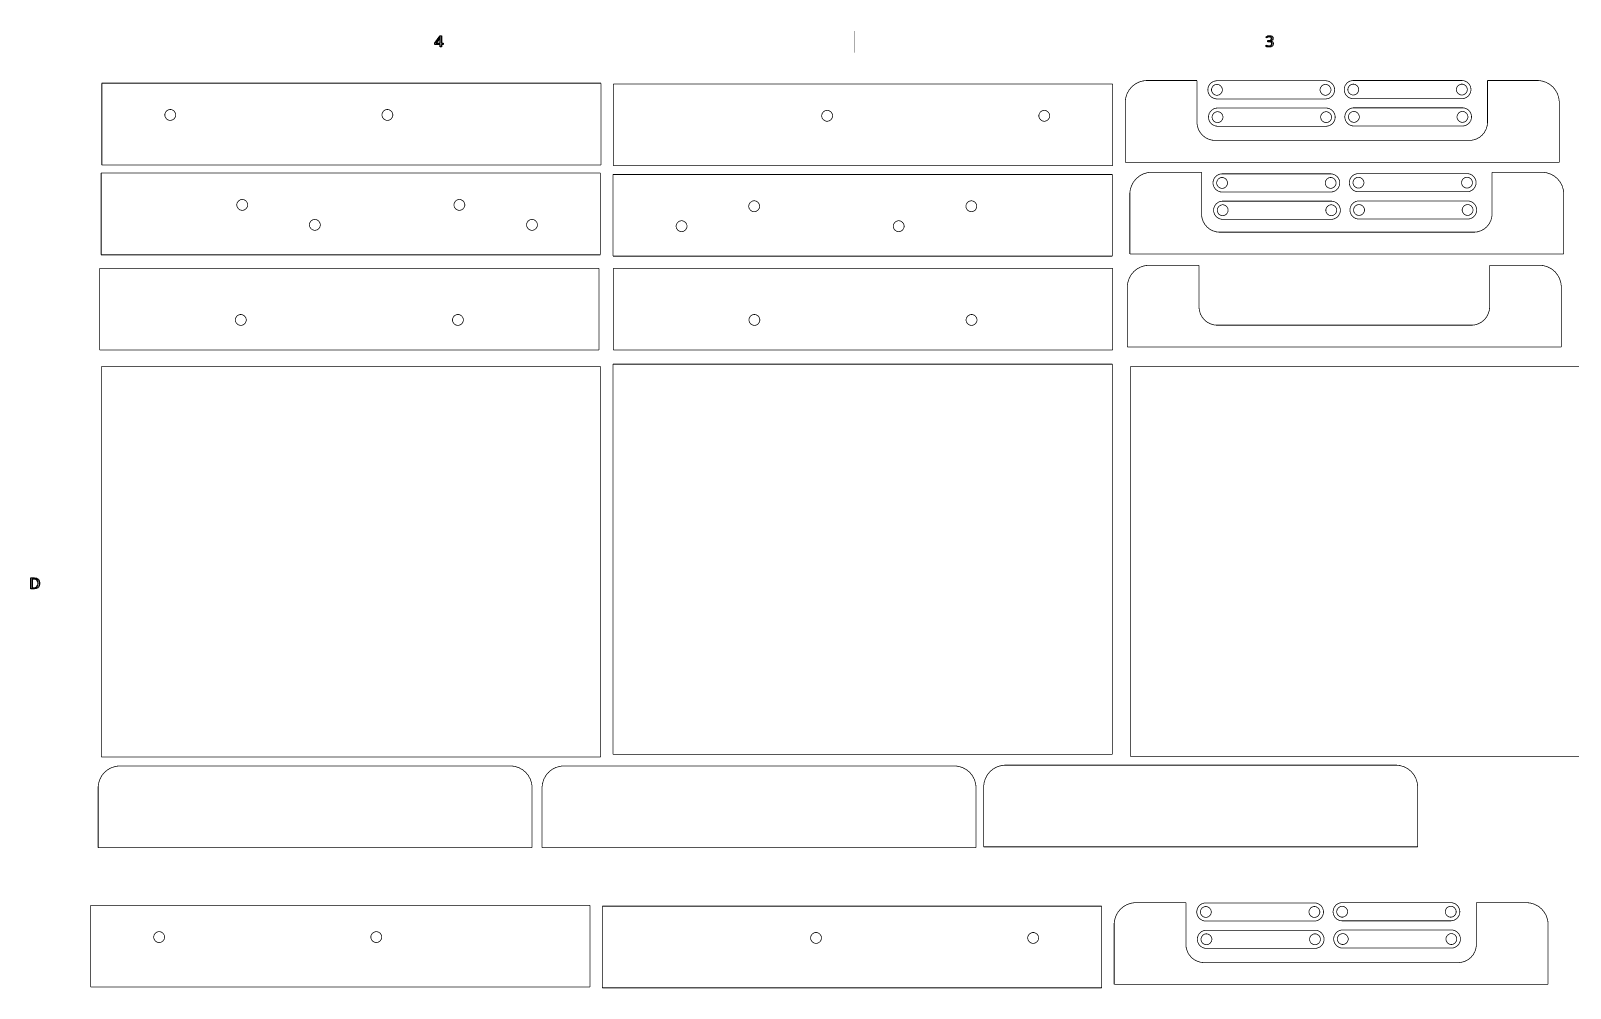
# Model space of a CAD drawing. Extents: x 0 to 72, y 0 to 96.
# Drawn here: x 0.15 to 33.53, y 75.27 to 96.04 of the extents above; entities that cross this region are included whole.
import ezdxf

# ---------------------------------------------------------------- set-up
doc = ezdxf.new("R2010")
doc.units = 0
doc.layers.get('0').update_dxf_attribs({"linetype": 'CONTINUOUS'})

msp = doc.modelspace()

# ---------------------------------------------------------------- linework, layer by layer
at = {"color": 0}
for points in [[(9.09233, 95.7467), (9.05783, 95.7467), (9.05783, 95.6926), (9.02919, 95.6926), (9.02919, 95.7467), (8.91525, 95.7467), (8.91525, 95.7715), (9.02724, 95.9319), (9.05783, 95.9319), (9.05783, 95.7731), (9.09233, 95.7731), (9.09233, 95.7467)], [(9.02919, 95.7731), (9.02919, 95.8479), (9.02838, 95.8514), (9.02843, 95.8719), (9.03082, 95.8956), (9.03114, 95.9007), (9.02963, 95.9007), (9.0286, 95.899), (9.02587, 95.8936), (9.02403, 95.8893), (9.02333, 95.8879), (9.02225, 95.8864), (9.01585, 95.8756), (9.01531, 95.8747), (8.9439, 95.7731), (9.02919, 95.7731)], [(27.0882, 95.8756), (27.0872, 95.8715), (27.0835, 95.8544), (27.0775, 95.8404), (27.0754, 95.8379), (27.0722, 95.8351), (27.0582, 95.8251), (27.0426, 95.8194), (27.0388, 95.8186), (27.0388, 95.8174), (27.0432, 95.8157), (27.0632, 95.8093), (27.0789, 95.8014), (27.0812, 95.7989), (27.0832, 95.7958), (27.0912, 95.7811), (27.0954, 95.766), (27.0954, 95.761), (27.095, 95.7542), (27.0888, 95.7292), (27.0757, 95.7115), (27.0717, 95.7083), (27.0671, 95.7053), (27.0419, 95.6944), (27.0136, 95.69), (27.0042, 95.69), (27.0001, 95.689), (26.9846, 95.6893), (26.9719, 95.6924), (26.9693, 95.6928), (26.9662, 95.6921), (26.9532, 95.695), (26.9411, 95.7015), (26.9387, 95.7028), (26.9387, 95.7301), (26.9411, 95.7282), (26.9682, 95.7193), (26.971, 95.7186), (26.9735, 95.7169), (26.9874, 95.714), (27.0001, 95.7144), (27.0044, 95.7144), (27.0106, 95.714), (27.0293, 95.7164), (27.0483, 95.7253), (27.0604, 95.7406), (27.0647, 95.7564), (27.0647, 95.7615), (27.0646, 95.7658), (27.0603, 95.7782), (27.0478, 95.7915), (27.0272, 95.8004), (27.0054, 95.8036), (26.9982, 95.8036), (26.975, 95.8036), (26.975, 95.8283), (26.9983, 95.8283), (27.0026, 95.8276), (27.0226, 95.8301), (27.0396, 95.8383), (27.0422, 95.8403), (27.0442, 95.8417), (27.0531, 95.8536), (27.0581, 95.8686), (27.0581, 95.8735), (27.0572, 95.8753), (27.054, 95.8871), (27.0485, 95.8986), (27.0465, 95.9003), (27.0436, 95.9008), (27.0313, 95.9058), (27.0187, 95.9097), (27.0146, 95.9097), (27.0114, 95.9092), (26.9986, 95.9076), (26.9878, 95.9063), (26.9856, 95.9054), (26.9828, 95.9044), (26.9576, 95.8918), (26.9547, 95.8899), (26.94, 95.9097), (26.9422, 95.9111), (26.9707, 95.9269), (26.9739, 95.9281), (26.9763, 95.9281), (26.9925, 95.9312), (27.0089, 95.9346), (27.0144, 95.9346), (27.0196, 95.934), (27.0444, 95.9299), (27.0654, 95.9214), (27.0687, 95.9186), (27.0714, 95.9158), (27.0825, 95.8996), (27.0882, 95.8815), (27.0882, 95.8756)], [(0.34321, 84.0562), (0.3431, 84.0457), (0.33496, 84.0029), (0.31624, 83.9713), (0.31087, 83.966), (0.30463, 83.9606), (0.27051, 83.9424), (0.23177, 83.935), (0.21886, 83.935), (0.15245, 83.935), (0.15245, 84.1731), (0.2258, 84.1731), (0.23432, 84.1729), (0.27409, 84.1651), (0.30702, 84.1476), (0.31217, 84.1425), (0.31635, 84.1363), (0.33398, 84.104), (0.34321, 84.0682), (0.34321, 84.0562)], [(0.31152, 84.0553), (0.3106, 84.0621), (0.30452, 84.094), (0.29286, 84.1201), (0.28917, 84.124), (0.28521, 84.1272), (0.26074, 84.1406), (0.23128, 84.1475), (0.22146, 84.1475), (0.1824, 84.1475), (0.1824, 83.9608), (0.21495, 83.9608), (0.22493, 83.9601), (0.25553, 83.965), (0.28591, 83.9829), (0.3049, 84.0133), (0.31152, 84.0449), (0.31152, 84.0553)]]:
    msp.add_lwpolyline(points, close=True, dxfattribs=at)
for points, const_width in [([(18.0117, 95.5628), (18.0117, 96.0378)], 0.00591), ([(1.69243, 94.4315), (1.69243, 94.904)], 0.01575), ([(12.5191, 94.904), (1.69243, 94.904)], 0.01575), ([(12.5191, 94.4315), (12.5191, 94.904)], 0.01575), ([(12.7871, 94.4131), (12.7871, 94.8854)], 0.01575), ([(12.7871, 94.8854), (23.6137, 94.8854)], 0.01575), ([(23.6137, 94.4131), (23.6137, 94.8854)], 0.01575), ([(23.8863, 94.4893), (23.8863, 94.5132), (23.8958, 94.5846), (23.9233, 94.6733), (23.9669, 94.7535), (24.0246, 94.8235), (24.0944, 94.8811), (24.1747, 94.9246), (24.2635, 94.9522), (24.3349, 94.9618), (24.3586, 94.9618)], 0.01575), ([(25.4414, 94.9618), (24.3587, 94.9618)], 0.01575), ([(25.4414, 94.4893), (25.4414, 94.9618)], 0.01575), ([(25.8738, 94.9567), (25.8639, 94.9567), (25.834, 94.9526), (25.7971, 94.9413), (25.7638, 94.9231), (25.7346, 94.899), (25.7106, 94.8699), (25.6925, 94.8365), (25.681, 94.7996), (25.6769, 94.7697), (25.6769, 94.7599), (25.6769, 94.75), (25.681, 94.7201), (25.6925, 94.6832), (25.7106, 94.6499), (25.7346, 94.6207), (25.7638, 94.5967), (25.7971, 94.5785), (25.834, 94.5669), (25.8639, 94.5631), (25.8738, 94.5631)], 0.01575), ([(28.2282, 94.9567), (25.8738, 94.9567)], 0.01575), ([(28.2282, 94.5631), (28.2381, 94.5631), (28.2678, 94.5669), (28.3047, 94.5785), (28.3382, 94.5967), (28.3674, 94.6207), (28.3914, 94.6499), (28.4094, 94.6832), (28.421, 94.7201), (28.425, 94.75), (28.425, 94.7599), (28.425, 94.7697), (28.421, 94.7996), (28.4094, 94.8365), (28.3914, 94.8699), (28.3674, 94.899), (28.3382, 94.9231), (28.3047, 94.9413), (28.2678, 94.9526), (28.2381, 94.9567), (28.2282, 94.9567)], 0.01575), ([(28.8304, 94.9619), (28.8204, 94.9619), (28.7907, 94.9579), (28.7538, 94.9464), (28.7203, 94.9283), (28.6911, 94.9043), (28.6671, 94.8751), (28.649, 94.8418), (28.6375, 94.8049), (28.6335, 94.775), (28.6335, 94.7651), (28.6335, 94.7553), (28.6375, 94.7254), (28.649, 94.6885), (28.6671, 94.655), (28.6911, 94.626), (28.7203, 94.6019), (28.7538, 94.5837), (28.7907, 94.5722), (28.8204, 94.5682), (28.8304, 94.5682)], 0.01575), ([(31.1847, 94.9619), (28.8304, 94.9619)], 0.01575), ([(31.1847, 94.5682), (31.1946, 94.5682), (31.2243, 94.5722), (31.2613, 94.5837), (31.2947, 94.6019), (31.3239, 94.626), (31.3479, 94.655), (31.366, 94.6885), (31.3775, 94.7254), (31.3815, 94.7553), (31.3815, 94.7651), (31.3815, 94.775), (31.3775, 94.8049), (31.366, 94.8418), (31.3479, 94.8751), (31.3239, 94.9043), (31.2947, 94.9283), (31.2613, 94.9464), (31.2243, 94.9579), (31.1946, 94.9619), (31.1847, 94.9619)], 0.01575), ([(32.8232, 94.9618), (31.7406, 94.9618)], 0.01575), ([(31.7406, 94.4893), (31.7406, 94.9618)], 0.01575), ([(32.8232, 94.9618), (32.8469, 94.9618), (32.9183, 94.9522), (33.0071, 94.9246), (33.0874, 94.8811), (33.1572, 94.8235), (33.2149, 94.7535), (33.2585, 94.6733), (33.286, 94.5846), (33.2957, 94.5132), (33.2957, 94.4893)], 0.01575), ([(23.8863, 94.4893), (23.8863, 93.1901)], 0.01575), ([(25.4414, 94.0562), (25.4414, 94.4893)], 0.01575), ([(28.2282, 94.5631), (25.8738, 94.5631)], 0.01575), ([(31.1847, 94.5682), (28.8304, 94.5682)], 0.01575), ([(31.7406, 94.0562), (31.7406, 94.4893)], 0.01575), ([(33.2957, 94.4893), (33.2957, 93.1901)], 0.01575), ([(1.69243, 93.1324), (1.69243, 94.4315)], 0.01575), ([(12.5191, 93.1324), (12.5191, 94.4315)], 0.01575), ([(12.7871, 93.1139), (12.7871, 94.4131)], 0.01575), ([(23.6137, 93.1139), (23.6137, 94.4131)], 0.01575), ([(25.8867, 94.3643), (25.8768, 94.3643), (25.8469, 94.3604), (25.81, 94.3489), (25.7767, 94.3307), (25.7475, 94.3067), (25.7235, 94.2775), (25.7054, 94.2442), (25.6939, 94.2072), (25.6899, 94.1774), (25.6899, 94.1675), (25.6899, 94.1576), (25.6939, 94.1278), (25.7054, 94.0908), (25.7235, 94.0575), (25.7475, 94.0283), (25.7767, 94.0043), (25.81, 93.9861), (25.8469, 93.9747), (25.8768, 93.9707), (25.8867, 93.9707)], 0.01575), ([(28.2411, 94.3643), (25.8867, 94.3643)], 0.01575), ([(28.2411, 93.9707), (28.251, 93.9707), (28.2807, 93.9747), (28.3176, 93.9861), (28.3511, 94.0043), (28.3803, 94.0283), (28.4043, 94.0575), (28.4224, 94.0908), (28.4339, 94.1278), (28.4379, 94.1576), (28.4379, 94.1675), (28.4379, 94.1774), (28.4339, 94.2072), (28.4224, 94.2442), (28.4043, 94.2775), (28.3803, 94.3067), (28.3511, 94.3307), (28.3176, 94.3489), (28.2807, 94.3604), (28.251, 94.3643), (28.2411, 94.3643)], 0.01575), ([(28.8432, 94.3696), (28.8333, 94.3696), (28.8036, 94.3656), (28.7667, 94.3542), (28.7332, 94.336), (28.704, 94.3119), (28.68, 94.2828), (28.6619, 94.2494), (28.6504, 94.2125), (28.6464, 94.1826), (28.6464, 94.1728), (28.6464, 94.1629), (28.6504, 94.1331), (28.6619, 94.0961), (28.68, 94.0628), (28.704, 94.0336), (28.7332, 94.0096), (28.7667, 93.9914), (28.8036, 93.9799), (28.8333, 93.976), (28.8432, 93.976)], 0.01575), ([(31.1976, 94.3696), (28.8432, 94.3696)], 0.01575), ([(31.1976, 93.976), (31.2075, 93.976), (31.2372, 93.9799), (31.2742, 93.9914), (31.3076, 94.0096), (31.3368, 94.0336), (31.3608, 94.0628), (31.3789, 94.0961), (31.3904, 94.1331), (31.3944, 94.1629), (31.3944, 94.1728), (31.3944, 94.1826), (31.3904, 94.2125), (31.3789, 94.2494), (31.3608, 94.2828), (31.3368, 94.3119), (31.3076, 94.336), (31.2742, 94.3542), (31.2372, 94.3656), (31.2075, 94.3696), (31.1976, 94.3696)], 0.01575), ([(25.4414, 94.0562), (25.4414, 94.0365), (25.4493, 93.9769), (25.4722, 93.9031), (25.5086, 93.8363), (25.5567, 93.7779), (25.6149, 93.7299), (25.6818, 93.6936), (25.7557, 93.6707), (25.8153, 93.6626), (25.8351, 93.6626)], 0.01575), ([(28.2411, 93.9707), (25.8867, 93.9707)], 0.01575), ([(31.1976, 93.976), (28.8432, 93.976)], 0.01575), ([(31.3468, 93.6626), (31.3667, 93.6626), (31.4261, 93.6707), (31.5, 93.6936), (31.5669, 93.7299), (31.6251, 93.7779), (31.6732, 93.8363), (31.7096, 93.9031), (31.7325, 93.9769), (31.7406, 94.0365), (31.7406, 94.0562)], 0.01575), ([(31.3468, 93.6626), (25.8351, 93.6626)], 0.01575), ([(12.5191, 93.1324), (1.69243, 93.1324)], 0.01575), ([(33.2957, 93.1901), (23.8863, 93.1901)], 0.01575), ([(1.67839, 92.4806), (1.67839, 92.9531)], 0.01575), ([(1.67839, 92.9531), (12.5051, 92.9531)], 0.01575), ([(12.5051, 92.4806), (12.5051, 92.9531)], 0.01575), ([(12.7801, 92.4514), (12.7801, 92.9239)], 0.01575), ([(23.6068, 92.9239), (12.7801, 92.9239)], 0.01575), ([(12.7871, 93.1139), (23.6137, 93.1139)], 0.01575), ([(23.6068, 92.4514), (23.6068, 92.9239)], 0.01575), ([(23.9851, 92.4993), (23.9851, 92.5231), (23.9947, 92.5944), (24.0222, 92.6832), (24.0658, 92.7633), (24.1235, 92.8333), (24.1935, 92.891), (24.2736, 92.9346), (24.3624, 92.9621), (24.4337, 92.9717), (24.4576, 92.9717)], 0.01575), ([(25.5403, 92.9717), (24.4576, 92.9717)], 0.01575), ([(25.5403, 92.4993), (25.5403, 92.9717)], 0.01575), ([(25.9854, 92.9374), (25.9756, 92.9374), (25.9457, 92.9335), (25.9088, 92.9219), (25.8754, 92.9037), (25.8463, 92.8797), (25.8222, 92.8507), (25.804, 92.8172), (25.7925, 92.7803), (25.7886, 92.7506), (25.7886, 92.7406), (25.7886, 92.7307), (25.7925, 92.7008), (25.804, 92.6639), (25.8222, 92.6306), (25.8463, 92.6014), (25.8754, 92.5774), (25.9088, 92.5593), (25.9457, 92.5478), (25.9756, 92.5437), (25.9854, 92.5437)], 0.01575), ([(28.3397, 92.9374), (25.9854, 92.9374)], 0.01575), ([(28.3397, 92.5437), (28.3497, 92.5437), (28.3794, 92.5478), (28.4164, 92.5593), (28.4499, 92.5774), (28.4789, 92.6014), (28.5029, 92.6306), (28.5211, 92.6639), (28.5326, 92.7008), (28.5367, 92.7307), (28.5367, 92.7406), (28.5367, 92.7506), (28.5326, 92.7803), (28.5211, 92.8172), (28.5029, 92.8507), (28.4789, 92.8797), (28.4497, 92.9037), (28.4164, 92.9219), (28.3794, 92.9335), (28.3496, 92.9374), (28.3397, 92.9374)], 0.01575), ([(28.9419, 92.9426), (28.9321, 92.9426), (28.9022, 92.9387), (28.8653, 92.9272), (28.8319, 92.909), (28.8028, 92.885), (28.7788, 92.856), (28.7606, 92.8225), (28.749, 92.7856), (28.7451, 92.7557), (28.7451, 92.7458), (28.7451, 92.736), (28.749, 92.7061), (28.7606, 92.6692), (28.7788, 92.6358), (28.8028, 92.6067), (28.8319, 92.5826), (28.8653, 92.5644), (28.9022, 92.5531), (28.9321, 92.549), (28.9419, 92.549)], 0.01575), ([(31.2963, 92.9426), (28.9419, 92.9426)], 0.01575), ([(31.2963, 92.5489), (31.3061, 92.5489), (31.336, 92.5531), (31.3729, 92.5644), (31.4063, 92.5826), (31.4356, 92.6067), (31.4596, 92.6358), (31.4776, 92.6692), (31.4892, 92.7061), (31.4932, 92.736), (31.4932, 92.7458), (31.4932, 92.7557), (31.4892, 92.7856), (31.4776, 92.8225), (31.4596, 92.856), (31.4356, 92.885), (31.4063, 92.909), (31.3729, 92.9272), (31.336, 92.9387), (31.3061, 92.9426), (31.2963, 92.9426)], 0.01575), ([(32.9221, 92.9717), (31.8394, 92.9717)], 0.01575), ([(31.8394, 92.4993), (31.8394, 92.9717)], 0.01575), ([(32.9221, 92.9717), (32.9458, 92.9717), (33.0172, 92.9621), (33.106, 92.9346), (33.1862, 92.891), (33.2561, 92.8333), (33.3138, 92.7633), (33.3574, 92.6832), (33.3849, 92.5944), (33.3946, 92.5231), (33.3946, 92.4993)], 0.01575), ([(1.67839, 91.1814), (1.67839, 92.4806)], 0.01575), ([(12.5051, 91.1814), (12.5051, 92.4806)], 0.01575), ([(23.9851, 92.4993), (23.9851, 91.2)], 0.01575), ([(25.5403, 92.0663), (25.5403, 92.4993)], 0.01575), ([(28.3397, 92.5437), (25.9854, 92.5437)], 0.01575), ([(31.2963, 92.5489), (28.9419, 92.5489)], 0.01575), ([(31.8394, 92.0663), (31.8394, 92.4993)], 0.01575), ([(33.3946, 92.4993), (33.3946, 91.2)], 0.01575), ([(9.56413, 92.264), (9.56413, 92.2526), (9.55485, 92.2181), (9.52957, 92.1806), (9.49203, 92.1553), (9.45751, 92.146), (9.44607, 92.146), (9.43457, 92.146), (9.40007, 92.1553), (9.36253, 92.1806), (9.33718, 92.2181), (9.32796, 92.2526), (9.32796, 92.264), (9.32796, 92.2756), (9.33718, 92.31), (9.36253, 92.3476), (9.40007, 92.3729), (9.43457, 92.3822), (9.44607, 92.3822), (9.45751, 92.3822), (9.49203, 92.3729), (9.52957, 92.3476), (9.55485, 92.31), (9.56418, 92.2756), (9.56418, 92.264)], 0.01575), ([(12.7801, 91.1522), (12.7801, 92.4514)], 0.01575), ([(23.6068, 91.1522), (23.6068, 92.4514)], 0.01575), ([(25.9983, 92.345), (25.9885, 92.345), (25.9586, 92.3411), (25.9217, 92.3296), (25.8883, 92.3115), (25.8592, 92.2875), (25.8351, 92.2583), (25.8169, 92.2249), (25.8054, 92.1879), (25.8015, 92.1582), (25.8015, 92.1482), (25.8015, 92.1383), (25.8054, 92.1086), (25.8169, 92.0717), (25.8351, 92.0382), (25.8592, 92.009), (25.8883, 91.985), (25.9217, 91.9669), (25.9586, 91.9554), (25.9885, 91.9514), (25.9983, 91.9514)], 0.01575), ([(28.3526, 92.345), (25.9983, 92.345)], 0.01575), ([(28.3526, 91.9514), (28.3625, 91.9514), (28.3924, 91.9554), (28.4293, 91.9669), (28.4626, 91.985), (28.4918, 92.009), (28.5158, 92.0382), (28.534, 92.0717), (28.5456, 92.1086), (28.5496, 92.1383), (28.5496, 92.1482), (28.5496, 92.1582), (28.5456, 92.1879), (28.534, 92.2249), (28.5158, 92.2583), (28.4918, 92.2875), (28.4626, 92.3115), (28.4293, 92.3296), (28.3924, 92.3411), (28.3625, 92.345), (28.3526, 92.345)], 0.01575), ([(28.9549, 92.3503), (28.945, 92.3503), (28.9151, 92.3464), (28.8782, 92.3349), (28.8449, 92.3167), (28.8157, 92.2926), (28.7917, 92.2636), (28.7735, 92.2301), (28.7619, 92.1932), (28.7581, 92.1635), (28.7581, 92.1535), (28.7581, 92.1436), (28.7619, 92.1139), (28.7735, 92.0769), (28.7917, 92.0435), (28.8157, 92.0143), (28.8449, 91.9903), (28.8782, 91.9722), (28.9151, 91.9607), (28.945, 91.9567), (28.9549, 91.9567)], 0.01575), ([(31.3092, 92.3503), (28.9549, 92.3503)], 0.01575), ([(31.3092, 91.9567), (31.319, 91.9567), (31.3489, 91.9607), (31.3858, 91.9722), (31.4192, 91.9903), (31.4485, 92.0143), (31.4725, 92.0435), (31.4906, 92.0769), (31.5021, 92.1139), (31.5061, 92.1436), (31.5061, 92.1535), (31.5061, 92.1635), (31.5021, 92.1932), (31.4906, 92.2301), (31.4725, 92.2636), (31.4485, 92.2926), (31.4192, 92.3167), (31.3858, 92.3349), (31.3489, 92.3464), (31.319, 92.3503), (31.3092, 92.3503)], 0.01575), ([(25.5403, 92.0663), (25.5403, 92.0464), (25.5482, 91.9868), (25.5713, 91.9129), (25.6075, 91.8461), (25.6556, 91.7878), (25.7138, 91.7397), (25.7807, 91.7035), (25.8546, 91.6806), (25.914, 91.6725), (25.9339, 91.6725)], 0.01575), ([(28.3526, 91.9514), (25.9983, 91.9514)], 0.01575), ([(31.3092, 91.9567), (28.9549, 91.9567)], 0.01575), ([(31.4457, 91.6725), (31.4656, 91.6725), (31.525, 91.6806), (31.5989, 91.7035), (31.6658, 91.7397), (31.724, 91.7878), (31.7721, 91.8461), (31.8085, 91.9129), (31.8314, 91.9868), (31.8394, 92.0464), (31.8394, 92.0663)], 0.01575), ([(31.4457, 91.6725), (25.934, 91.6725)], 0.01575), ([(1.67839, 91.1814), (12.5051, 91.1814)], 0.01575), ([(23.6068, 91.1522), (12.7801, 91.1522)], 0.01575), ([(33.3946, 91.2), (23.9851, 91.2)], 0.01575), ([(1.64719, 90.4182), (1.64719, 90.8907)], 0.01575), ([(12.4739, 90.8907), (1.64719, 90.8907)], 0.01575), ([(12.4739, 90.4182), (12.4739, 90.8907)], 0.01575), ([(12.7846, 90.4182), (12.7846, 90.8907)], 0.01575), ([(12.7846, 90.8907), (23.6113, 90.8907)], 0.01575), ([(23.6113, 90.4182), (23.6113, 90.8907)], 0.01575), ([(23.9311, 90.4819), (23.9311, 90.5058), (23.9407, 90.5772), (23.9682, 90.666), (24.0118, 90.7461), (24.0694, 90.8161), (24.1394, 90.8738), (24.2197, 90.9174), (24.3083, 90.9449), (24.3797, 90.9544), (24.4036, 90.9544)], 0.01575), ([(25.4863, 90.9544), (24.4036, 90.9544)], 0.01575), ([(25.4863, 90.4819), (25.4863, 90.9544)], 0.01575), ([(32.8681, 90.9544), (31.7854, 90.9544)], 0.01575), ([(31.7854, 90.4819), (31.7854, 90.9544)], 0.01575), ([(32.8681, 90.9544), (32.8918, 90.9544), (32.9633, 90.9449), (33.0519, 90.9174), (33.1322, 90.8738), (33.2021, 90.8161), (33.2597, 90.7461), (33.3033, 90.666), (33.3308, 90.5772), (33.3406, 90.5058), (33.3406, 90.4819)], 0.01575), ([(23.9311, 90.4819), (23.9311, 89.1828)], 0.01575), ([(25.4863, 90.0489), (25.4863, 90.4819)], 0.01575), ([(31.7854, 90.0489), (31.7854, 90.4819)], 0.01575), ([(33.3406, 90.4819), (33.3406, 89.1828)], 0.01575), ([(1.64719, 89.119), (1.64719, 90.4182)], 0.01575), ([(12.4739, 89.119), (12.4739, 90.4182)], 0.01575), ([(12.7846, 89.119), (12.7846, 90.4182)], 0.01575), ([(23.6113, 89.119), (23.6113, 90.4182)], 0.01575), ([(25.4863, 90.0489), (25.4863, 90.0292), (25.4942, 89.9696), (25.5171, 89.8957), (25.5535, 89.8289), (25.6015, 89.7706), (25.6597, 89.7225), (25.7267, 89.6863), (25.8006, 89.6632), (25.8601, 89.6553), (25.88, 89.6553)], 0.01575), ([(31.3917, 89.6553), (31.4115, 89.6553), (31.471, 89.6632), (31.5449, 89.6863), (31.6118, 89.7225), (31.6701, 89.7706), (31.7182, 89.8289), (31.7544, 89.8957), (31.7774, 89.9696), (31.7854, 90.0292), (31.7854, 90.0489)], 0.01575), ([(31.3917, 89.6553), (25.88, 89.6553)], 0.01575), ([(33.3406, 89.1828), (23.9311, 89.1828)], 0.01575), ([(12.4739, 89.119), (1.64719, 89.119)], 0.01575), ([(12.777, 88.81), (12.777, 80.3456)], 0.01575), ([(23.6036, 88.81), (12.777, 88.81)], 0.01575), ([(12.7846, 89.119), (23.6113, 89.119)], 0.01575), ([(23.6036, 80.3456), (23.6036, 88.81)], 0.01575), ([(1.68181, 88.7557), (1.68181, 80.2911)], 0.01575), ([(12.5085, 88.7557), (1.68181, 88.7557)], 0.01575), ([(12.5085, 80.2911), (12.5085, 88.7557)], 0.01575), ([(24.0025, 88.7613), (24.0025, 80.2968)], 0.01575), ([(34.8292, 88.7613), (24.0025, 88.7613)], 0.01575), ([(12.5085, 80.2911), (1.68181, 80.2911)], 0.01575), ([(23.6036, 80.3456), (12.777, 80.3456)], 0.01575), ([(21.2883, 80.1114), (21.2646, 80.1114), (21.1931, 80.1019), (21.1044, 80.0743), (21.0242, 80.0307), (20.9543, 79.9731), (20.8965, 79.9032), (20.8531, 79.8229), (20.8254, 79.7342), (20.816, 79.6628), (20.816, 79.639)], 0.01575), ([(21.2883, 80.1114), (29.7528, 80.1114)], 0.01575), ([(34.8292, 80.2968), (24.0025, 80.2968)], 0.01575), ([(30.2253, 79.639), (30.2253, 79.6628), (30.2157, 79.7342), (30.1881, 79.8229), (30.1446, 79.9032), (30.0868, 79.9731), (30.0169, 80.0307), (29.9367, 80.0743), (29.8479, 80.1019), (29.7765, 80.1114), (29.7528, 80.1114)], 0.01575), ([(2.08583, 80.0944), (2.06201, 80.0944), (1.99061, 80.085), (1.90192, 80.0574), (1.82167, 80.0139), (1.75174, 79.9561), (1.69407, 79.8863), (1.6505, 79.806), (1.62294, 79.7172), (1.61339, 79.6458), (1.61339, 79.6221)], 0.01575), ([(2.08583, 80.0944), (10.5503, 80.0944)], 0.01575), ([(11.0227, 79.6221), (11.0227, 79.6458), (11.0131, 79.7172), (10.9856, 79.806), (10.942, 79.8863), (10.8843, 79.9561), (10.8145, 80.0139), (10.7342, 80.0574), (10.6455, 80.085), (10.5741, 80.0944), (10.5503, 80.0944)], 0.01575), ([(11.7125, 80.0944), (11.6887, 80.0944), (11.6173, 80.085), (11.5286, 80.0574), (11.4483, 80.0139), (11.3785, 79.9561), (11.3208, 79.8863), (11.2772, 79.806), (11.2497, 79.7172), (11.2401, 79.6458), (11.2401, 79.6221)], 0.01575), ([(11.7125, 80.0944), (20.1771, 80.0944)], 0.01575), ([(20.6494, 79.6221), (20.6494, 79.6458), (20.6399, 79.7172), (20.6124, 79.806), (20.5687, 79.8863), (20.5111, 79.9561), (20.4411, 80.0139), (20.3608, 80.0574), (20.2722, 80.085), (20.2008, 80.0944), (20.1771, 80.0944)], 0.01575), ([(1.61339, 79.6221), (1.61339, 78.3229)], 0.01575), ([(11.0227, 79.6221), (11.0227, 78.3229)], 0.01575), ([(11.2401, 79.6221), (11.2401, 78.3229)], 0.01575), ([(20.6494, 79.6221), (20.6494, 78.3229)], 0.01575), ([(20.816, 79.639), (20.816, 78.3397)], 0.01575), ([(30.2253, 79.639), (30.2253, 78.3397)], 0.01575), ([(1.61339, 78.3229), (11.0227, 78.3229)], 0.01575), ([(11.2401, 78.3229), (20.6494, 78.3229)], 0.01575), ([(20.816, 78.3397), (30.2253, 78.3397)], 0.01575), ([(23.6453, 76.6568), (23.6453, 76.6806), (23.6549, 76.7519), (23.6824, 76.8407), (23.726, 76.921), (23.7836, 76.9908), (23.8536, 77.0486), (23.9337, 77.0921), (24.0225, 77.1197), (24.0939, 77.1292), (24.1178, 77.1292)], 0.01575), ([(25.2004, 77.1292), (24.1178, 77.1292)], 0.01575), ([(25.2004, 76.6568), (25.2004, 77.1292)], 0.01575), ([(25.6329, 77.1242), (25.6229, 77.1242), (25.5932, 77.1201), (25.5563, 77.1086), (25.5228, 77.0906), (25.4936, 77.0665), (25.4696, 77.0374), (25.4515, 77.0039), (25.44, 76.9669), (25.436, 76.9372), (25.436, 76.9274), (25.436, 76.9174), (25.44, 76.8876), (25.4515, 76.8507), (25.4696, 76.8172), (25.4936, 76.7881), (25.5228, 76.764), (25.5563, 76.746), (25.5932, 76.7344), (25.6229, 76.7304), (25.6329, 76.7304)], 0.01575), ([(27.9872, 77.1242), (25.6329, 77.1242)], 0.01575), ([(27.9872, 76.7304), (27.9971, 76.7304), (28.0268, 76.7344), (28.0637, 76.746), (28.0972, 76.764), (28.1264, 76.7881), (28.1504, 76.8172), (28.1685, 76.8507), (28.18, 76.8876), (28.184, 76.9174), (28.184, 76.9274), (28.184, 76.9372), (28.18, 76.9669), (28.1685, 77.0039), (28.1504, 77.0374), (28.1264, 77.0665), (28.0972, 77.0906), (28.0637, 77.1086), (28.0268, 77.1201), (27.9971, 77.1242), (27.9872, 77.1242)], 0.01575), ([(28.5894, 77.1294), (28.5794, 77.1294), (28.5497, 77.1254), (28.5128, 77.1139), (28.4793, 77.0958), (28.4501, 77.0717), (28.4261, 77.0426), (28.4081, 77.0092), (28.3965, 76.9722), (28.3926, 76.9425), (28.3926, 76.9325), (28.3926, 76.9226), (28.3965, 76.8929), (28.4081, 76.856), (28.4261, 76.8225), (28.4501, 76.7933), (28.4793, 76.7693), (28.5128, 76.7512), (28.5497, 76.7397), (28.5794, 76.7357), (28.5894, 76.7357)], 0.01575), ([(30.9437, 77.1294), (28.5894, 77.1294)], 0.01575), ([(30.9437, 76.7357), (30.9536, 76.7357), (30.9833, 76.7397), (31.0203, 76.7512), (31.0538, 76.7693), (31.0829, 76.7933), (31.1069, 76.8225), (31.125, 76.856), (31.1365, 76.8929), (31.1406, 76.9226), (31.1406, 76.9325), (31.1406, 76.9425), (31.1365, 76.9722), (31.125, 77.0092), (31.1069, 77.0426), (31.0829, 77.0717), (31.0538, 77.0958), (31.0203, 77.1139), (30.9833, 77.1254), (30.9536, 77.1294), (30.9437, 77.1294)], 0.01575), ([(32.5822, 77.1292), (31.4996, 77.1292)], 0.01575), ([(31.4996, 76.6568), (31.4996, 77.1292)], 0.01575), ([(32.5822, 77.1292), (32.606, 77.1292), (32.6774, 77.1197), (32.7661, 77.0921), (32.8464, 77.0486), (32.9162, 76.9908), (32.974, 76.921), (33.0175, 76.8407), (33.0451, 76.7519), (33.0547, 76.6806), (33.0547, 76.6568)], 0.01575), ([(1.45144, 76.599), (1.45144, 77.0714)], 0.01575), ([(12.2782, 77.0714), (1.45144, 77.0714)], 0.01575), ([(12.2782, 76.599), (12.2782, 77.0714)], 0.01575), ([(12.5461, 76.5806), (12.5461, 77.0529)], 0.01575), ([(12.5461, 77.0529), (23.3728, 77.0529)], 0.01575), ([(23.3728, 76.5806), (23.3728, 77.0529)], 0.01575), ([(1.45144, 75.2999), (1.45144, 76.599)], 0.01575), ([(12.2782, 75.2999), (12.2782, 76.599)], 0.01575), ([(12.5461, 75.2813), (12.5461, 76.5806)], 0.01575), ([(23.3728, 75.2813), (23.3728, 76.5806)], 0.01575), ([(23.6453, 76.6568), (23.6453, 75.3576)], 0.01575), ([(25.2004, 76.2237), (25.2004, 76.6568)], 0.01575), ([(25.6458, 76.5318), (25.6358, 76.5318), (25.6061, 76.5278), (25.5692, 76.5164), (25.5357, 76.4982), (25.5065, 76.4742), (25.4825, 76.445), (25.4644, 76.4117), (25.4529, 76.3747), (25.4489, 76.3449), (25.4489, 76.335), (25.4489, 76.3251), (25.4529, 76.2953), (25.4644, 76.2583), (25.4825, 76.225), (25.5065, 76.1957), (25.5357, 76.1717), (25.5692, 76.1536), (25.6061, 76.1421), (25.6358, 76.1381), (25.6458, 76.1381)], 0.01575), ([(27.9872, 76.7304), (25.6329, 76.7304)], 0.01575), ([(28.0001, 76.5318), (25.6458, 76.5318)], 0.01575), ([(28.0001, 76.1381), (28.01, 76.1381), (28.0397, 76.1421), (28.0767, 76.1536), (28.1101, 76.1717), (28.1393, 76.1957), (28.1633, 76.225), (28.1814, 76.2583), (28.1929, 76.2953), (28.1969, 76.3251), (28.1969, 76.335), (28.1969, 76.3449), (28.1929, 76.3747), (28.1814, 76.4117), (28.1633, 76.445), (28.1393, 76.4742), (28.1101, 76.4982), (28.0767, 76.5164), (28.0397, 76.5278), (28.01, 76.5318), (28.0001, 76.5318)], 0.01575), ([(28.6024, 76.5371), (28.5924, 76.5371), (28.5626, 76.5331), (28.5257, 76.5215), (28.4922, 76.5035), (28.4631, 76.4794), (28.439, 76.4503), (28.421, 76.4168), (28.4094, 76.3799), (28.4056, 76.3501), (28.4056, 76.3403), (28.4056, 76.3304), (28.4094, 76.3006), (28.421, 76.2636), (28.439, 76.2301), (28.4631, 76.201), (28.4922, 76.1769), (28.5257, 76.1589), (28.5626, 76.1474), (28.5924, 76.1433), (28.6024, 76.1433)], 0.01575), ([(30.9437, 76.7357), (28.5894, 76.7357)], 0.01575), ([(30.9567, 76.5371), (28.6024, 76.5371)], 0.01575), ([(30.9567, 76.1433), (30.9665, 76.1433), (30.9962, 76.1474), (31.0332, 76.1589), (31.0667, 76.1769), (31.0958, 76.201), (31.1199, 76.2301), (31.1379, 76.2636), (31.1494, 76.3006), (31.1535, 76.3304), (31.1535, 76.3403), (31.1535, 76.3501), (31.1494, 76.3799), (31.1379, 76.4168), (31.1199, 76.4503), (31.0958, 76.4794), (31.0667, 76.5035), (31.0332, 76.5215), (30.9962, 76.5331), (30.9665, 76.5371), (30.9567, 76.5371)], 0.01575), ([(31.4996, 76.2237), (31.4996, 76.6568)], 0.01575), ([(33.0547, 76.6568), (33.0547, 75.3576)], 0.01575), ([(25.2004, 76.2237), (25.2004, 76.2039), (25.2083, 76.1444), (25.2314, 76.0706), (25.2676, 76.0036), (25.3157, 75.9454), (25.374, 75.8974), (25.4408, 75.861), (25.5147, 75.8381), (25.5743, 75.83), (25.5942, 75.83)], 0.01575), ([(28.0001, 76.1381), (25.6458, 76.1381)], 0.01575), ([(30.9567, 76.1433), (28.6024, 76.1433)], 0.01575), ([(31.106, 75.83), (31.1257, 75.83), (31.1853, 75.8381), (31.2592, 75.861), (31.326, 75.8974), (31.3842, 75.9454), (31.4324, 76.0036), (31.4686, 76.0706), (31.4915, 76.1444), (31.4996, 76.2039), (31.4996, 76.2237)], 0.01575), ([(31.106, 75.83), (25.5942, 75.83)], 0.01575), ([(12.2782, 75.2999), (1.45144, 75.2999)], 0.01575), ([(12.5461, 75.2813), (23.3728, 75.2813)], 0.01575), ([(33.0547, 75.3576), (23.6453, 75.3576)], 0.01575)]:
    msp.add_lwpolyline(points, dxfattribs=dict(at, const_width=const_width))
at = {"color": 0, "const_width": 0.01575}
for points in [[(25.7557, 94.7599), (25.7557, 94.7483), (25.765, 94.7139), (25.7903, 94.6764), (25.8278, 94.6511), (25.8624, 94.6417), (25.8738, 94.6417), (25.8853, 94.6417), (25.9197, 94.6511), (25.9574, 94.6764), (25.9826, 94.7139), (25.9919, 94.7483), (25.9919, 94.7599), (25.9919, 94.7714), (25.9826, 94.8058), (25.9574, 94.8433), (25.9197, 94.8686), (25.8853, 94.8779), (25.8738, 94.8779), (25.8624, 94.8779), (25.8278, 94.8686), (25.7903, 94.8433), (25.765, 94.8058), (25.7557, 94.7714), (25.7557, 94.7599)], [(28.11, 94.7599), (28.11, 94.7483), (28.1193, 94.7139), (28.1446, 94.6764), (28.1821, 94.6511), (28.2167, 94.6417), (28.2282, 94.6417), (28.2396, 94.6417), (28.274, 94.6511), (28.3117, 94.6764), (28.3369, 94.7139), (28.3463, 94.7483), (28.3463, 94.7599), (28.3463, 94.7714), (28.3369, 94.8058), (28.3117, 94.8433), (28.274, 94.8686), (28.2396, 94.8779), (28.2282, 94.8779), (28.2167, 94.8779), (28.1821, 94.8686), (28.1446, 94.8433), (28.1193, 94.8058), (28.11, 94.7714), (28.11, 94.7599)], [(28.7122, 94.7651), (28.7122, 94.7536), (28.7215, 94.7192), (28.7468, 94.6815), (28.7843, 94.6563), (28.8189, 94.6469), (28.8304, 94.6469), (28.8418, 94.6469), (28.8763, 94.6563), (28.9139, 94.6815), (28.9392, 94.7192), (28.9485, 94.7536), (28.9485, 94.7651), (28.9485, 94.7765), (28.9392, 94.8111), (28.9139, 94.8486), (28.8763, 94.8739), (28.8418, 94.8832), (28.8304, 94.8832), (28.8189, 94.8832), (28.7843, 94.8739), (28.7468, 94.8486), (28.7215, 94.8111), (28.7122, 94.7765), (28.7122, 94.7651)], [(31.0665, 94.7651), (31.0665, 94.7536), (31.0758, 94.7192), (31.1011, 94.6815), (31.1386, 94.6563), (31.1732, 94.6469), (31.1847, 94.6469), (31.1961, 94.6469), (31.2307, 94.6563), (31.2682, 94.6815), (31.2935, 94.7192), (31.3028, 94.7536), (31.3028, 94.7651), (31.3028, 94.7765), (31.2935, 94.8111), (31.2682, 94.8486), (31.2307, 94.8739), (31.1961, 94.8832), (31.1847, 94.8832), (31.1732, 94.8832), (31.1386, 94.8739), (31.1011, 94.8486), (31.0758, 94.8111), (31.0665, 94.7765), (31.0665, 94.7651)], [(3.05854, 94.215), (3.05854, 94.2036), (3.06782, 94.169), (3.0931, 94.1315), (3.13064, 94.1062), (3.16515, 94.0969), (3.17665, 94.0969), (3.1881, 94.0969), (3.2226, 94.1062), (3.26014, 94.1315), (3.28543, 94.169), (3.29476, 94.2036), (3.29476, 94.215), (3.29476, 94.2265), (3.28543, 94.261), (3.26014, 94.2986), (3.2226, 94.3239), (3.1881, 94.3331), (3.17665, 94.3331), (3.16515, 94.3331), (3.13064, 94.3239), (3.0931, 94.2986), (3.06782, 94.261), (3.05854, 94.2265), (3.05854, 94.215)], [(7.76714, 94.215), (7.76714, 94.2036), (7.77642, 94.169), (7.80171, 94.1315), (7.83925, 94.1062), (7.87375, 94.0969), (7.88525, 94.0969), (7.89671, 94.0969), (7.93121, 94.1062), (7.96875, 94.1315), (7.99408, 94.169), (8.00336, 94.2036), (8.00336, 94.215), (8.00336, 94.2265), (7.99408, 94.261), (7.96875, 94.2986), (7.93121, 94.3239), (7.89671, 94.3331), (7.88525, 94.3331), (7.87375, 94.3331), (7.83925, 94.3239), (7.80171, 94.2986), (7.77642, 94.261), (7.76714, 94.2265), (7.76714, 94.215)], [(17.539, 94.1965), (17.539, 94.185), (17.5297, 94.1506), (17.5044, 94.1131), (17.4668, 94.0878), (17.4324, 94.0783), (17.4208, 94.0783), (17.4094, 94.0783), (17.3749, 94.0878), (17.3374, 94.1131), (17.3119, 94.1506), (17.3028, 94.185), (17.3028, 94.1965), (17.3028, 94.2081), (17.3119, 94.2425), (17.3374, 94.28), (17.3749, 94.3053), (17.4094, 94.3146), (17.4208, 94.3146), (17.4324, 94.3146), (17.4668, 94.3053), (17.5044, 94.28), (17.5297, 94.2425), (17.539, 94.2081), (17.539, 94.1965)], [(22.2476, 94.1965), (22.2476, 94.185), (22.2383, 94.1506), (22.2131, 94.1131), (22.1754, 94.0878), (22.141, 94.0783), (22.1294, 94.0783), (22.1181, 94.0783), (22.0835, 94.0878), (22.046, 94.1131), (22.0207, 94.1506), (22.0114, 94.185), (22.0114, 94.1965), (22.0114, 94.2081), (22.0207, 94.2425), (22.046, 94.28), (22.0835, 94.3053), (22.1181, 94.3146), (22.1294, 94.3146), (22.141, 94.3146), (22.1754, 94.3053), (22.2131, 94.28), (22.2383, 94.2425), (22.2476, 94.2081), (22.2476, 94.1965)], [(25.7686, 94.1675), (25.7686, 94.156), (25.7779, 94.1215), (25.8032, 94.084), (25.8407, 94.0588), (25.8753, 94.0493), (25.8867, 94.0493), (25.8982, 94.0493), (25.9326, 94.0588), (25.9703, 94.084), (25.9956, 94.1215), (26.0049, 94.156), (26.0049, 94.1675), (26.0049, 94.179), (25.9956, 94.2135), (25.9703, 94.251), (25.9326, 94.2764), (25.8982, 94.2856), (25.8867, 94.2856), (25.8753, 94.2856), (25.8407, 94.2764), (25.8032, 94.251), (25.7779, 94.2135), (25.7686, 94.179), (25.7686, 94.1675)], [(28.1229, 94.1675), (28.1229, 94.156), (28.1322, 94.1215), (28.1575, 94.084), (28.195, 94.0588), (28.2296, 94.0493), (28.2411, 94.0493), (28.2525, 94.0493), (28.2869, 94.0588), (28.3246, 94.084), (28.3499, 94.1215), (28.3592, 94.156), (28.3592, 94.1675), (28.3592, 94.179), (28.3499, 94.2135), (28.3246, 94.251), (28.2869, 94.2764), (28.2525, 94.2856), (28.2411, 94.2856), (28.2296, 94.2856), (28.195, 94.2764), (28.1575, 94.251), (28.1322, 94.2135), (28.1229, 94.179), (28.1229, 94.1675)], [(28.7251, 94.1728), (28.7251, 94.1612), (28.7344, 94.1268), (28.7597, 94.0893), (28.7972, 94.064), (28.8318, 94.0546), (28.8432, 94.0546), (28.8547, 94.0546), (28.8892, 94.064), (28.9268, 94.0893), (28.9521, 94.1268), (28.9614, 94.1612), (28.9614, 94.1728), (28.9614, 94.1843), (28.9521, 94.2188), (28.9268, 94.2563), (28.8892, 94.2815), (28.8547, 94.2908), (28.8432, 94.2908), (28.8318, 94.2908), (28.7972, 94.2815), (28.7597, 94.2563), (28.7344, 94.2188), (28.7251, 94.1843), (28.7251, 94.1728)], [(31.0794, 94.1728), (31.0794, 94.1612), (31.0887, 94.1268), (31.114, 94.0893), (31.1515, 94.064), (31.1861, 94.0546), (31.1976, 94.0546), (31.209, 94.0546), (31.2436, 94.064), (31.2811, 94.0893), (31.3064, 94.1268), (31.3157, 94.1612), (31.3157, 94.1728), (31.3157, 94.1843), (31.3064, 94.2188), (31.2811, 94.2563), (31.2436, 94.2815), (31.209, 94.2908), (31.1976, 94.2908), (31.1861, 94.2908), (31.1515, 94.2815), (31.114, 94.2563), (31.0887, 94.2188), (31.0794, 94.1843), (31.0794, 94.1728)], [(25.8674, 92.7406), (25.8674, 92.7292), (25.8765, 92.6946), (25.9019, 92.6571), (25.9394, 92.6318), (25.974, 92.6225), (25.9854, 92.6225), (25.9969, 92.6225), (26.0314, 92.6318), (26.0689, 92.6571), (26.0943, 92.6946), (26.1036, 92.7292), (26.1036, 92.7406), (26.1036, 92.7521), (26.0943, 92.7865), (26.0689, 92.8242), (26.0314, 92.8494), (25.9969, 92.8586), (25.9854, 92.8586), (25.974, 92.8586), (25.9394, 92.8494), (25.9019, 92.8242), (25.8765, 92.7865), (25.8674, 92.7521), (25.8674, 92.7406)], [(28.2217, 92.7406), (28.2217, 92.7292), (28.231, 92.6946), (28.2562, 92.6571), (28.2938, 92.6318), (28.3282, 92.6225), (28.3397, 92.6225), (28.3513, 92.6225), (28.3857, 92.6318), (28.4232, 92.6571), (28.4486, 92.6946), (28.4578, 92.7292), (28.4578, 92.7406), (28.4578, 92.7521), (28.4486, 92.7865), (28.4232, 92.8242), (28.3857, 92.8494), (28.3513, 92.8586), (28.3397, 92.8586), (28.3282, 92.8586), (28.2938, 92.8494), (28.2562, 92.8242), (28.231, 92.7865), (28.2217, 92.7521), (28.2217, 92.7406)], [(28.8239, 92.7458), (28.8239, 92.7344), (28.8331, 92.6999), (28.8585, 92.6624), (28.896, 92.6371), (28.9306, 92.6278), (28.9419, 92.6278), (28.9535, 92.6278), (28.9879, 92.6371), (29.0256, 92.6624), (29.0508, 92.6999), (29.0601, 92.7344), (29.0601, 92.7458), (29.0601, 92.7574), (29.0508, 92.7918), (29.0256, 92.8293), (28.9879, 92.8547), (28.9535, 92.8639), (28.9419, 92.8639), (28.9306, 92.8639), (28.896, 92.8547), (28.8585, 92.8293), (28.8331, 92.7918), (28.8239, 92.7574), (28.8239, 92.7458)], [(31.1782, 92.7458), (31.1782, 92.7344), (31.1875, 92.6999), (31.2128, 92.6624), (31.2503, 92.6371), (31.2847, 92.6278), (31.2963, 92.6278), (31.3078, 92.6278), (31.3422, 92.6371), (31.3797, 92.6624), (31.4051, 92.6999), (31.4144, 92.7344), (31.4144, 92.7458), (31.4144, 92.7574), (31.4051, 92.7918), (31.3797, 92.8293), (31.3422, 92.8547), (31.3078, 92.8639), (31.2963, 92.8639), (31.2847, 92.8639), (31.2503, 92.8547), (31.2128, 92.8293), (31.1875, 92.7918), (31.1782, 92.7574), (31.1782, 92.7458)], [(4.85553, 92.264), (4.85553, 92.2526), (4.84625, 92.2181), (4.8209, 92.1806), (4.78336, 92.1553), (4.74886, 92.146), (4.73742, 92.146), (4.72592, 92.146), (4.6914, 92.1553), (4.65386, 92.1806), (4.62858, 92.2181), (4.61931, 92.2526), (4.61931, 92.264), (4.61931, 92.2756), (4.62858, 92.31), (4.65386, 92.3476), (4.6914, 92.3729), (4.72592, 92.3822), (4.73742, 92.3822), (4.74886, 92.3822), (4.78336, 92.3729), (4.8209, 92.3476), (4.84625, 92.31), (4.85553, 92.2756), (4.85553, 92.264)], [(15.721, 92.2349), (15.721, 92.2235), (15.7303, 92.189), (15.7556, 92.1514), (15.7932, 92.1261), (15.8276, 92.1168), (15.8392, 92.1168), (15.8506, 92.1168), (15.8851, 92.1261), (15.9226, 92.1514), (15.9479, 92.1889), (15.9572, 92.2235), (15.9572, 92.2349), (15.9572, 92.2464), (15.9479, 92.2808), (15.9226, 92.3185), (15.8851, 92.3438), (15.8506, 92.3529), (15.8392, 92.3529), (15.8276, 92.3529), (15.7932, 92.3438), (15.7556, 92.3185), (15.7303, 92.2808), (15.721, 92.2464), (15.721, 92.2349)], [(20.4297, 92.2349), (20.4297, 92.2235), (20.4389, 92.189), (20.4643, 92.1514), (20.5018, 92.1261), (20.5362, 92.1168), (20.5478, 92.1168), (20.5593, 92.1168), (20.5938, 92.1261), (20.6312, 92.1514), (20.6565, 92.1889), (20.666, 92.2235), (20.666, 92.2349), (20.666, 92.2464), (20.6565, 92.2808), (20.6312, 92.3185), (20.5938, 92.3438), (20.5593, 92.3529), (20.5478, 92.3529), (20.5362, 92.3529), (20.5018, 92.3438), (20.4643, 92.3185), (20.4389, 92.2808), (20.4297, 92.2464), (20.4297, 92.2349)], [(25.8803, 92.1482), (25.8803, 92.1368), (25.8894, 92.1022), (25.9149, 92.0647), (25.9524, 92.0394), (25.9868, 92.0301), (25.9983, 92.0301), (26.0099, 92.0301), (26.0443, 92.0394), (26.0818, 92.0647), (26.1071, 92.1022), (26.1165, 92.1368), (26.1165, 92.1482), (26.1165, 92.1597), (26.1071, 92.1942), (26.0818, 92.2318), (26.0443, 92.2571), (26.0099, 92.2664), (25.9983, 92.2664), (25.9868, 92.2664), (25.9524, 92.2571), (25.9149, 92.2318), (25.8894, 92.1942), (25.8803, 92.1597), (25.8803, 92.1482)], [(28.2346, 92.1482), (28.2346, 92.1368), (28.2438, 92.1022), (28.2692, 92.0647), (28.3067, 92.0394), (28.3411, 92.0301), (28.3526, 92.0301), (28.364, 92.0301), (28.3986, 92.0394), (28.4361, 92.0647), (28.4615, 92.1022), (28.4707, 92.1368), (28.4707, 92.1482), (28.4707, 92.1597), (28.4615, 92.1942), (28.4361, 92.2318), (28.3986, 92.2571), (28.364, 92.2664), (28.3526, 92.2664), (28.3411, 92.2664), (28.3067, 92.2571), (28.2692, 92.2318), (28.2438, 92.1942), (28.2346, 92.1597), (28.2346, 92.1482)], [(28.8368, 92.1535), (28.8368, 92.1421), (28.846, 92.1075), (28.8714, 92.07), (28.9089, 92.0447), (28.9435, 92.0354), (28.9549, 92.0354), (28.9664, 92.0354), (29.0008, 92.0447), (29.0385, 92.07), (29.0638, 92.1075), (29.0731, 92.1421), (29.0731, 92.1535), (29.0731, 92.165), (29.0638, 92.1994), (29.0385, 92.2371), (29.0008, 92.2624), (28.9664, 92.2715), (28.9549, 92.2715), (28.9435, 92.2715), (28.9089, 92.2624), (28.8714, 92.2371), (28.846, 92.1994), (28.8368, 92.165), (28.8368, 92.1535)], [(31.1911, 92.1535), (31.1911, 92.1421), (31.2004, 92.1075), (31.2257, 92.07), (31.2632, 92.0447), (31.2976, 92.0354), (31.3092, 92.0354), (31.3207, 92.0354), (31.3551, 92.0447), (31.3926, 92.07), (31.4181, 92.1075), (31.4274, 92.1421), (31.4274, 92.1535), (31.4274, 92.165), (31.4181, 92.1994), (31.3926, 92.2371), (31.3551, 92.2624), (31.3207, 92.2715), (31.3092, 92.2715), (31.2976, 92.2715), (31.2632, 92.2624), (31.2257, 92.2371), (31.2004, 92.1994), (31.1911, 92.165), (31.1911, 92.1535)], [(6.43033, 91.831), (6.43033, 91.8196), (6.42101, 91.785), (6.39572, 91.7475), (6.35818, 91.7222), (6.32368, 91.7128), (6.31222, 91.7128), (6.30072, 91.7128), (6.26622, 91.7222), (6.22868, 91.7475), (6.20335, 91.785), (6.19412, 91.8194), (6.19412, 91.831), (6.19412, 91.8425), (6.20335, 91.8769), (6.22868, 91.9144), (6.26622, 91.9399), (6.30072, 91.949), (6.31222, 91.949), (6.32368, 91.949), (6.35818, 91.9399), (6.39572, 91.9144), (6.42101, 91.8769), (6.43033, 91.8425), (6.43033, 91.831)], [(11.1389, 91.831), (11.1389, 91.8196), (11.1296, 91.785), (11.1043, 91.7475), (11.0668, 91.7222), (11.0323, 91.7128), (11.0208, 91.7128), (11.0093, 91.7128), (10.9748, 91.7222), (10.9373, 91.7475), (10.912, 91.785), (10.9027, 91.8194), (10.9027, 91.831), (10.9027, 91.8425), (10.912, 91.8769), (10.9373, 91.9144), (10.9748, 91.9399), (11.0093, 91.949), (11.0208, 91.949), (11.0323, 91.949), (11.0668, 91.9399), (11.1043, 91.9144), (11.1296, 91.8769), (11.1389, 91.8425), (11.1389, 91.831)], [(14.1463, 91.8018), (14.1463, 91.7904), (14.1556, 91.7558), (14.1808, 91.7183), (14.2183, 91.6931), (14.2529, 91.6838), (14.2644, 91.6838), (14.2758, 91.6838), (14.3103, 91.6931), (14.3479, 91.7183), (14.3732, 91.7558), (14.3825, 91.7904), (14.3825, 91.8018), (14.3825, 91.8133), (14.3732, 91.8478), (14.3479, 91.8854), (14.3103, 91.9107), (14.2758, 91.9199), (14.2644, 91.9199), (14.2529, 91.9199), (14.2183, 91.9107), (14.1808, 91.8854), (14.1556, 91.8478), (14.1463, 91.8133), (14.1463, 91.8018)], [(18.8549, 91.8018), (18.8549, 91.7904), (18.8642, 91.7558), (18.8894, 91.7183), (18.9269, 91.6931), (18.9615, 91.6838), (18.9729, 91.6838), (18.9844, 91.6838), (19.0189, 91.6931), (19.0565, 91.7183), (19.0818, 91.7558), (19.0911, 91.7904), (19.0911, 91.8018), (19.0911, 91.8133), (19.0818, 91.8478), (19.0565, 91.8854), (19.0189, 91.9107), (18.9844, 91.9199), (18.9729, 91.9199), (18.9615, 91.9199), (18.9269, 91.9107), (18.8894, 91.8854), (18.8642, 91.8478), (18.8549, 91.8133), (18.8549, 91.8018)], [(4.58811, 89.7686), (4.58811, 89.7572), (4.59739, 89.7226), (4.62267, 89.6851), (4.66021, 89.6597), (4.69472, 89.6506), (4.70622, 89.6506), (4.71767, 89.6506), (4.75217, 89.6597), (4.78971, 89.6851), (4.815, 89.7226), (4.82433, 89.7572), (4.82433, 89.7686), (4.82433, 89.7801), (4.815, 89.8146), (4.78971, 89.8522), (4.75217, 89.8775), (4.71767, 89.8867), (4.70622, 89.8867), (4.69472, 89.8867), (4.66021, 89.8775), (4.62267, 89.8522), (4.59739, 89.8146), (4.58811, 89.7801), (4.58811, 89.7686)], [(9.29671, 89.7686), (9.29671, 89.7572), (9.30599, 89.7226), (9.33128, 89.6851), (9.36882, 89.6597), (9.40332, 89.6506), (9.41482, 89.6506), (9.42626, 89.6506), (9.46078, 89.6597), (9.49832, 89.6851), (9.52365, 89.7226), (9.53293, 89.7572), (9.53293, 89.7686), (9.53293, 89.7801), (9.52365, 89.8146), (9.49832, 89.8522), (9.46078, 89.8775), (9.42626, 89.8867), (9.41482, 89.8867), (9.40332, 89.8867), (9.36882, 89.8775), (9.33128, 89.8522), (9.30599, 89.8146), (9.29671, 89.7801), (9.29671, 89.7686)], [(15.9617, 89.7686), (15.9617, 89.7572), (15.9524, 89.7226), (15.9271, 89.6851), (15.8896, 89.6597), (15.855, 89.6506), (15.8436, 89.6506), (15.8321, 89.6506), (15.7976, 89.6597), (15.76, 89.6851), (15.7347, 89.7226), (15.7254, 89.7572), (15.7254, 89.7686), (15.7254, 89.7801), (15.7347, 89.8146), (15.76, 89.8522), (15.7976, 89.8775), (15.8321, 89.8867), (15.8436, 89.8867), (15.855, 89.8867), (15.8896, 89.8775), (15.9271, 89.8522), (15.9524, 89.8146), (15.9617, 89.7801), (15.9617, 89.7686)], [(20.6703, 89.7686), (20.6703, 89.7572), (20.661, 89.7226), (20.6357, 89.6851), (20.5982, 89.6597), (20.5636, 89.6506), (20.5522, 89.6506), (20.5407, 89.6506), (20.5062, 89.6597), (20.4686, 89.6851), (20.4433, 89.7226), (20.434, 89.7572), (20.434, 89.7686), (20.434, 89.7801), (20.4433, 89.8146), (20.4686, 89.8522), (20.5062, 89.8775), (20.5407, 89.8867), (20.5522, 89.8867), (20.5636, 89.8867), (20.5982, 89.8775), (20.6357, 89.8522), (20.661, 89.8146), (20.6703, 89.7801), (20.6703, 89.7686)], [(25.5147, 76.9274), (25.5147, 76.9158), (25.524, 76.8814), (25.5493, 76.8438), (25.5868, 76.8185), (25.6214, 76.8092), (25.6329, 76.8092), (25.6443, 76.8092), (25.6789, 76.8185), (25.7164, 76.8438), (25.7417, 76.8814), (25.751, 76.9158), (25.751, 76.9274), (25.751, 76.9387), (25.7417, 76.9733), (25.7164, 77.0108), (25.6789, 77.0361), (25.6443, 77.0454), (25.6329, 77.0454), (25.6214, 77.0454), (25.5868, 77.0361), (25.5493, 77.0108), (25.524, 76.9733), (25.5147, 76.9387), (25.5147, 76.9274)], [(27.869, 76.9274), (27.869, 76.9158), (27.8783, 76.8814), (27.9036, 76.8438), (27.9413, 76.8185), (27.9757, 76.8092), (27.9872, 76.8092), (27.9986, 76.8092), (28.0332, 76.8185), (28.0707, 76.8438), (28.096, 76.8814), (28.1053, 76.9158), (28.1053, 76.9274), (28.1053, 76.9387), (28.096, 76.9733), (28.0707, 77.0108), (28.0332, 77.0361), (27.9986, 77.0454), (27.9872, 77.0454), (27.9757, 77.0454), (27.9413, 77.0361), (27.9036, 77.0108), (27.8783, 76.9733), (27.869, 76.9387), (27.869, 76.9274)], [(28.4712, 76.9325), (28.4712, 76.9211), (28.4806, 76.8865), (28.5058, 76.849), (28.5435, 76.8238), (28.5779, 76.8144), (28.5894, 76.8144), (28.6008, 76.8144), (28.6354, 76.8238), (28.6729, 76.849), (28.6982, 76.8865), (28.7075, 76.9211), (28.7075, 76.9325), (28.7075, 76.944), (28.6982, 76.9785), (28.6729, 77.0161), (28.6354, 77.0414), (28.6008, 77.0506), (28.5894, 77.0506), (28.5779, 77.0506), (28.5435, 77.0414), (28.5058, 77.0161), (28.4806, 76.9785), (28.4712, 76.944), (28.4712, 76.9325)], [(30.8257, 76.9325), (30.8257, 76.9211), (30.8349, 76.8865), (30.8601, 76.849), (30.8978, 76.8238), (30.9322, 76.8144), (30.9437, 76.8144), (30.9551, 76.8144), (30.9897, 76.8238), (31.0272, 76.849), (31.0525, 76.8865), (31.0618, 76.9211), (31.0618, 76.9325), (31.0618, 76.944), (31.0525, 76.9785), (31.0272, 77.0161), (30.9897, 77.0414), (30.9551, 77.0506), (30.9437, 77.0506), (30.9322, 77.0506), (30.8978, 77.0414), (30.8601, 77.0161), (30.8349, 76.9785), (30.8257, 76.944), (30.8257, 76.9325)], [(2.8176, 76.3825), (2.8176, 76.371), (2.82688, 76.3365), (2.85215, 76.299), (2.88971, 76.2738), (2.92421, 76.2644), (2.93571, 76.2644), (2.94715, 76.2644), (2.98167, 76.2738), (3.01921, 76.299), (3.04449, 76.3365), (3.05382, 76.371), (3.05382, 76.3825), (3.05382, 76.394), (3.04449, 76.4285), (3.01921, 76.466), (2.98167, 76.4914), (2.94715, 76.5006), (2.93571, 76.5006), (2.92421, 76.5006), (2.88971, 76.4914), (2.85215, 76.466), (2.82688, 76.4285), (2.8176, 76.394), (2.8176, 76.3825)], [(7.52621, 76.3825), (7.52621, 76.371), (7.53549, 76.3365), (7.56076, 76.299), (7.59831, 76.2738), (7.63282, 76.2644), (7.64432, 76.2644), (7.65576, 76.2644), (7.69026, 76.2738), (7.72781, 76.299), (7.75315, 76.3365), (7.76243, 76.371), (7.76243, 76.3825), (7.76243, 76.394), (7.75315, 76.4285), (7.72781, 76.466), (7.69026, 76.4914), (7.65576, 76.5006), (7.64432, 76.5006), (7.63282, 76.5006), (7.59831, 76.4914), (7.56076, 76.466), (7.53549, 76.4285), (7.52621, 76.394), (7.52621, 76.3825)], [(17.2981, 76.364), (17.2981, 76.3525), (17.2888, 76.3181), (17.2635, 76.2804), (17.226, 76.2551), (17.1914, 76.2458), (17.18, 76.2458), (17.1685, 76.2458), (17.1339, 76.2551), (17.0964, 76.2804), (17.0711, 76.3181), (17.0618, 76.3525), (17.0618, 76.364), (17.0618, 76.3756), (17.0711, 76.41), (17.0964, 76.4475), (17.1339, 76.4728), (17.1685, 76.4821), (17.18, 76.4821), (17.1914, 76.4821), (17.226, 76.4728), (17.2635, 76.4475), (17.2888, 76.41), (17.2981, 76.3756), (17.2981, 76.364)], [(22.0067, 76.364), (22.0067, 76.3525), (21.9974, 76.3181), (21.9721, 76.2804), (21.9346, 76.2551), (21.9, 76.2458), (21.8886, 76.2458), (21.8771, 76.2458), (21.8425, 76.2551), (21.805, 76.2804), (21.7797, 76.3181), (21.7704, 76.3525), (21.7704, 76.364), (21.7704, 76.3756), (21.7797, 76.41), (21.805, 76.4475), (21.8425, 76.4728), (21.8771, 76.4821), (21.8886, 76.4821), (21.9, 76.4821), (21.9346, 76.4728), (21.9721, 76.4475), (21.9974, 76.41), (22.0067, 76.3756), (22.0067, 76.364)], [(25.5276, 76.335), (25.5276, 76.3235), (25.5369, 76.289), (25.5622, 76.2515), (25.5997, 76.2261), (25.6343, 76.2168), (25.6458, 76.2168), (25.6572, 76.2168), (25.6917, 76.2261), (25.7293, 76.2515), (25.7546, 76.289), (25.7639, 76.3235), (25.7639, 76.335), (25.7639, 76.3465), (25.7546, 76.381), (25.7293, 76.4185), (25.6917, 76.4438), (25.6572, 76.4531), (25.6458, 76.4531), (25.6343, 76.4531), (25.5997, 76.4438), (25.5622, 76.4185), (25.5369, 76.381), (25.5276, 76.3465), (25.5276, 76.335)], [(27.8819, 76.335), (27.8819, 76.3235), (27.8913, 76.289), (27.9165, 76.2515), (27.9542, 76.2261), (27.9886, 76.2168), (28.0001, 76.2168), (28.0115, 76.2168), (28.0461, 76.2261), (28.0836, 76.2515), (28.1089, 76.289), (28.1182, 76.3235), (28.1182, 76.335), (28.1182, 76.3465), (28.1089, 76.381), (28.0836, 76.4185), (28.0461, 76.4438), (28.0115, 76.4531), (28.0001, 76.4531), (27.9886, 76.4531), (27.9542, 76.4438), (27.9165, 76.4185), (27.8913, 76.381), (27.8819, 76.3465), (27.8819, 76.335)], [(28.4842, 76.3403), (28.4842, 76.3287), (28.4935, 76.2943), (28.5188, 76.2567), (28.5563, 76.2314), (28.5908, 76.2221), (28.6024, 76.2221), (28.6137, 76.2221), (28.6483, 76.2314), (28.6858, 76.2567), (28.7111, 76.2943), (28.7204, 76.3287), (28.7204, 76.3403), (28.7204, 76.3517), (28.7111, 76.3863), (28.6858, 76.4237), (28.6483, 76.449), (28.6137, 76.4583), (28.6024, 76.4583), (28.5908, 76.4583), (28.5563, 76.449), (28.5188, 76.4237), (28.4935, 76.3863), (28.4842, 76.3517), (28.4842, 76.3403)], [(30.8386, 76.3403), (30.8386, 76.3287), (30.8478, 76.2943), (30.8731, 76.2567), (30.9107, 76.2314), (30.9451, 76.2221), (30.9567, 76.2221), (30.9681, 76.2221), (31.0026, 76.2314), (31.0401, 76.2567), (31.0654, 76.2943), (31.0747, 76.3287), (31.0747, 76.3403), (31.0747, 76.3517), (31.0654, 76.3863), (31.0401, 76.4237), (31.0026, 76.449), (30.9681, 76.4583), (30.9567, 76.4583), (30.9451, 76.4583), (30.9107, 76.449), (30.8731, 76.4237), (30.8478, 76.3863), (30.8386, 76.3517), (30.8386, 76.3403)]]:
    msp.add_lwpolyline(points, close=True, dxfattribs=at)

doc.saveas('drawing.dxf')
